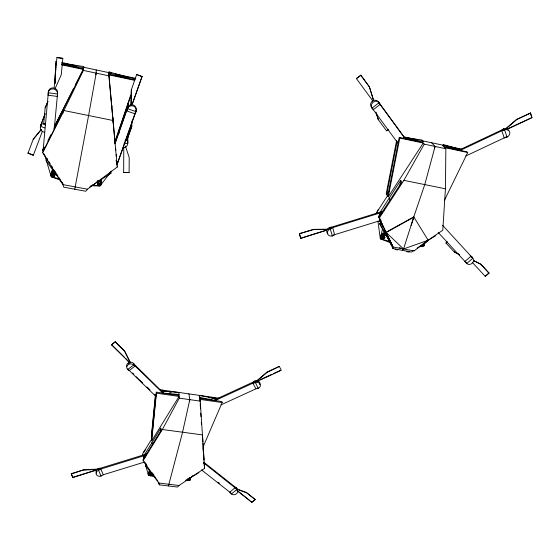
<?xml version="1.0" encoding="UTF-8"?>
<svg xmlns="http://www.w3.org/2000/svg" width="560" height="560" viewBox="0 0 560 560"><rect width="100%" height="100%" fill="white"/><g stroke="black" fill="none" stroke-linecap="round" stroke-linejoin="round"><path stroke-width="0.84" d="M118.888 133.721L118.937 129.927M125.405 146.048L129.206 157.556L129.122 172.48L123.669 172.424L123.774 146.713M127.68 137.326L127.645 142.52A4.389 4.193 7.6 0 0 127.505 141.435M127.855 107.023L127.876 103.565M127.701 143.101L127.736 137.004M127.904 108.409L127.932 104.076M426.734 241.192L442.785 230.209L445.438 188.79L445.858 148.743L442.267 145.026L421.687 140.637M96.488 469.987L72.87 477.582L71.246 473.991L84.049 469.728L97.888 469.105M131.026 105.196L131.341 89.628L131.047 105.378M125.16 140.21L126.679 140.714L131.838 126.266L131.922 120.974M72.87 477.582L71.26 473.669L84.049 469.728M117.229 166.32L117.271 167.034L87.472 189.189L85.771 191.254L63.7 187.152L62.853 184.604L42.63 152.656L63.931 110.53L83.391 70.42L83.524 67.214L111.258 73.136M61.509 64.211L83.454 68.887L83.727 66.514L64.085 63.63M54.88 83.573L55.79 62.993L55.216 76.741M54.971 82.754L55.146 78.463M55.041 83.552L55.153 80.955M55.377 76.916L55.727 67.088M55.916 63.938L56.021 61.341L55.944 61.894M160.72 431.522L160.839 428.904M61.551 181.699L62.916 183.855L62.853 184.604L87.472 189.189M421.309 245.343L421.267 245.861L421.974 245.938M424.095 245.826L424.522 244.034L424.095 245.826L421.61 245.973L420.728 245.378M45.381 123.781L43.736 123.571L45.15 107.779L47.95 101.472M55.216 88.368L61.257 74.788L62.811 58.373L56.924 57.547L54.173 87.479M54.194 129.43L57.603 93.128A4.683 4.417 28.4 0 1 57.337 94.255M155.4 395.199L151.319 436.618L151.683 440.853L179.074 396.41L156.408 393.183L156.303 392.168L178.934 395.402L179.312 398.153L162.372 429.506L143.157 460.593L158.725 483.014L159.341 484.834L177.534 487.053L179.025 485.492L204.589 468.377L200.235 401.128L199.248 395.367M151.41 437.675L155.589 395.346M151.592 439.789L156.303 392.168M151.683 440.853L156.408 393.183M51.436 172.333L51.296 173.6L54.859 175.182L54.985 173.915M51.765 172.627L50.554 175.007L53.753 176.596L54.11 176.589L53.928 175.553M64.148 63.077L63.959 64.736L83.685 67.627M62.811 58.373L56.924 57.547M57.624 92.953L57.281 96.425L48.055 95.207L48.412 91.728A4.683 4.417 28.4 0 1 54.019 88.018A4.683 4.417 28.4 0 1 57.358 94.08M62.916 183.855L46.186 160.916L46.375 159.495L47.467 158.914M42.63 152.656L62.727 112.413L62.86 111.034L53.984 128.59M43.253 148.232L42.924 150.57L43.687 149.058M43.127 150.255L43.239 149.45M384.314 210L384.538 208.495M43.736 123.571L45.402 123.592M399.91 185.465L400.68 180.369L401.87 181.902L378.84 217.238L392.077 245.525L379.631 223.664L381.192 222.873L382.186 224.399L380.618 225.19M45.15 107.779L47.922 101.647M40.74 125.195L40.558 126.322A4.571 4.263 22 0 0 44.478 132.223M33.341 155.26L28.035 153.069L33.341 155.26L42.308 131.418M51.905 172.578L52.472 169.225M41.349 129.332L33.285 139.195L41.314 129.521M96.187 69.923L96.201 73.143L88.592 115.535L74.767 189.21M83.496 67.774L83.727 66.514M95.879 74.837L96.201 73.143M148.974 472.598L149.464 470.057M108.808 73.171L109.046 71.925L127.834 77.231M115.15 143.213L108.857 74.305L109.046 71.925M396.592 140.574L386.176 193.942L388.241 196.847L423.227 143.038L399.791 138.047L399.231 137.41L387.723 196.112M397.138 141.218L386.687 194.663L389.067 190.995M388.241 196.847L399.791 138.047M382.641 228.186L380.317 238.833L390.201 242.62M188.909 393.883L189.798 399.644L182.574 432.222L168.455 485.947M178.934 395.402L178.892 392.483L162.757 391.111M189.371 401.275L189.798 399.644M199.416 396.368L199.661 395.458L215.054 398.608M199.661 395.458L199.766 398.377L221.949 401.548L222.159 402.556L203.154 446.789M431.592 142.744L435.085 146.454L424.76 184.597L413.777 216.888L386.015 232.274L393.036 247.009L414.029 250.915L428.295 240.471L413.777 216.888L403.557 248.969L386.162 232.498L413.938 217.105L411.124 225.365M445.858 148.743L424.249 144.151L422.632 142.387L423.01 141.267L421.827 139.979L405.02 137.599M115.045 141.358L130.599 95.578M115.087 142.044L131.222 94.556M434.574 147.959L435.085 146.454M402.395 250.334L403.095 248.276L403.557 248.969L428.127 240.24M442.89 145.67L443.275 144.557L459.032 149.107M443.275 144.557L444.528 145.852L444.143 146.965L467.04 151.844L467.712 152.502L444.472 200.249M131.362 89.796L136.647 74.55L142.065 76.482L132.258 104.167M114.975 143.199L127.47 107.786A4.501 4.361 12.4 0 0 127.316 110.04M114.996 143.822L127.526 108.325M132.552 103.355L142.065 76.482M116.116 160.783A4.417 4.172 6.9 0 1 116.991 164.885L135.968 110.726M136.031 111.272L116.984 164.682A4.417 4.172 6.9 0 0 116.109 160.58M126.679 140.714L131.838 126.266M53.375 169.876L52.283 170.45L50.596 174.622L51.212 174.888A1.281 0.406 26 0 0 51.751 175.518A1.281 0.406 26 0 0 52.913 176.036M28 153.272L33.32 138.999M44.961 114.072L40.705 125.384A4.557 4.256 22.2 0 1 41.244 124.404M40.621 125.951L45.206 113.75M383.138 238.266L381.157 237.16M395.332 249.025L395.136 249.494L397.488 249.928L397.691 249.466M407.085 251.209L406.882 251.671L409.227 252.105L409.43 251.643M150.402 475.328L149.359 475.258L148.239 474.089L149.8 471.002L151.9 474.789L149.002 473.76L148.855 471.877L149.94 471.345M50.554 175.007L51.317 173.404L51.765 173.81L51.002 175.406M50.953 175.427L51.212 174.888M53.074 174.391L52.073 176.365L52.689 176.134M53.536 175.924L53.284 176.456L52.703 176.197M53.627 176.575L54.39 174.972L54.873 174.993L54.11 176.589M54.152 176.197L54.915 174.601L53.207 172.585L52.283 170.45M47.873 140.728L50.925 134.666M54.229 126.735L73.402 88.774M75.334 84.952L83.069 69.65M54.138 127.414L83.433 69.447L61.593 64.799M381.731 238.273C384.566 238.798 380.562 239.022 381.199 237.265L380.695 237.027L382.753 233.289L384.307 232.505L385.609 235.27L384.055 236.054L384.489 236.971M412.958 250.838L411.768 252.077L392.973 248.591L392.588 246.316L379.337 217.994L403.879 180.362L424.249 144.151M150.822 475.846L151.879 474.509L150.822 475.846L148.281 474.663L148.197 473.501L149.149 472.185M148.281 474.663L148.981 473.473L149.387 473.9L148.687 475.09M149.212 474.432L149.198 474.635M150.451 474.278L149.478 475.307M144.263 455.161L160.881 428.029L161.119 430.311L143.08 459.515L143.157 460.593M151.55 439.334L142.674 453.754L142.8 455.553M383.607 238.847L384.755 237.391L383.607 238.847L381.269 237.685L380.429 236.607L381.773 235.186M380.954 237.44L381.85 236.005L382.368 236.39L381.612 238.189M382.137 238.182L382.186 238.273M382.536 238.336L383.432 236.901M379.736 212.8L400.68 180.369M376.194 213.213L387.499 195.804M257.81 381.451L258.552 380.443L257.887 381.731M90.874 185.752L100.037 185.934L111.398 171.115M384.055 236.054L383.803 235.291L381.591 235.592L382.935 233.94L382.753 233.289L384.881 237.594L381.983 236.208L381.122 234.857L382.935 233.94M151.83 473.928L151.319 473.193L148.932 472.899L149.961 471.681M189.973 478.835L192.85 475.608M424.291 244.055L427.196 240.828M189.966 480.193L190.302 478.597L189.966 480.193L187.173 480.144M505.064 129.283L516.607 119.357L530.544 113.05L532 117.6L506.695 129.535M505.911 128.905L516.824 119.525L530.544 113.05M447.321 242.004L446.033 243.117L447.146 241.78M52.682 171.892L51.359 173.019L53.207 172.585L54.859 175.182M256.193 381.283L267.043 372.064L279.328 366.408L281.288 370.293L258.629 380.723M256.907 381.017L267.127 372.344L279.328 366.408M488.866 272.93L485.233 276.381L489.055 273.168L480.809 264.159L473.291 260.358M252.546 501.585L255.178 499.401L246.547 492.541L236.901 488.922M237.237 490.791L251.958 502.453L255.178 499.401M372.442 101.794L372.379 100.317L356.412 78.589L360.787 75.145L369.509 87.059L373.709 100.723M360.927 75.299L356.412 78.589M388.304 129.325L386.47 130.739L388.458 129.507M125.566 358.414L128.639 361.676L111.503 344.666L115.269 341.761L124.558 350.882L130.494 362.845M111.51 344.939L115.269 341.761M96.922 181.419L98.273 180.418M98.798 181.034L97.587 181.937L97.594 183.218L101.409 183.029L101.388 181.748M97.594 182.63L99.533 181.188M97.594 183.218L101.472 179.746L101.395 182.448L100.023 181.412L98.56 181.909L97.776 180.992M423.269 243.565L425.348 242.144M417.179 248.073L428.295 240.471M89.684 187.019L110.943 173.271L110.88 171.829M426.188 241.458L435.701 235.697M103.278 474.761L101.059 476.084A3.773 3.052 -4.4 0 1 96.257 474.334A3.773 3.052 -4.4 0 1 98.581 470.386L100.814 469.063L103.278 474.761L144.942 461.923M185.577 480.452L187.803 479.136M189.294 478.261L198.947 472.57M46.186 160.916L47.838 160.034M51.296 173.6L54.845 171.724M54.257 173.565L55.888 172.704M101.15 183.659L101.528 184.583L101.031 184.807L97.727 184.779L97.881 182.091M101.402 182.833L100.905 183.057L101.031 184.807M381.591 235.592L382.802 234.976M381.983 236.208L385.357 234.507M148.197 473.501L148.799 473.326M157.542 480.578L145.607 465.864L147.014 465.178M148.932 472.899L150.017 472.367M149.002 473.76L150.633 472.962M459.515 149.898L503.573 129.122A4.291 3.647 -45 0 0 502.628 129.703M460.075 150.458L504.203 129.647M507.276 128.982L532 117.6M465.766 156.002L506.002 137.053M214.424 399.924L254.772 381.353A3.766 3.185 -15.3 0 0 253.946 381.857M260.113 379.722L271.831 374.332M273.392 373.611L280.42 370.377M215.32 400.449L254.996 382.193M220.976 404.88L255.92 388.822L258.195 388.409A3.773 3.185 -15.3 0 0 260.085 384.013A3.773 3.185 -15.3 0 0 255.15 382.753L252.861 383.173L255.92 388.822M98.749 180.628L98.301 180.705M326.459 230.209L300.748 238.413L299.411 233.695L313.404 229.369L328.153 229.173M299.411 233.695L313.516 229.593L328.272 229.397M330.288 228.333L382.137 212.31A4.123 3.64 -33.7 0 0 379.176 215.152A4.123 3.64 -33.7 0 0 379.995 218.75M300.643 238.182L325.626 230.461M332.934 235.214L381.276 220.276M72.884 477.26L95.676 470.239M98.581 469.749L145.957 455.147L145.866 453.908M380.429 236.607L381.017 236.663M187.159 479.157L190.344 478.884L190.141 477.442L190.267 479.29M422.919 245.763L423.472 245.735M99.043 184.898L98.42 184.933L98.378 184.345M100.289 184.835L100.912 184.807M100.87 184.226L101.528 184.191M84.042 470.05L97.888 469.42M50.638 174.223L51.45 174.3M99.505 185.087L99.505 183.127M419.433 246.61L421.96 246.638L419.419 246.33M125.314 140.434L127.715 140.476L127.736 143.493A4.403 4.2 7.5 0 1 123.326 147.623M124.075 143.437L127.736 143.493L127.631 142.331M54.978 172.536L54.488 172.102M179.172 394.492L162.981 393.127L162.645 390.11M144.935 462.896L148.491 475.139L154.091 475.671M92.554 185.038L100.037 185.934M179.025 485.492L158.725 483.014L158.627 481.915M162.372 429.506L202.601 434.917M423.01 141.267L406.14 138.88L404.453 136.962L417.585 139.762M222.159 402.556L199.934 399.385L200.039 401.107M179.312 398.153L200.235 401.128M160.153 389.753L218.904 398.181M161.098 390.873L166.943 391.713M169.456 392.07L171.129 392.315M208.474 397.663L210.119 397.894M211.764 398.132L217.483 398.951M381.129 237.573L381.584 237.916M51.849 175.63L51.807 175.994M399.203 247.751L400.82 248.052M63.931 110.53L112.973 120.484L117.271 167.034M403.879 180.362L445.438 188.79M200.004 397.467L215.446 400.617L214.858 397.607M61.705 62.559L76.783 65.779M115.381 74.018L135.632 78.344L135.716 78.911M61.642 63.105L69.146 64.708M122.871 76.174L134.925 78.743M445.662 145.747L461.72 149.17M108.857 74.305L135.079 79.891M403.487 137.27L409.948 138.649M453.082 147.84L461.538 149.639M108.885 74.872L134.26 80.276M399.231 137.41L422.632 142.387M83.391 70.42L108.934 75.852L112.973 120.484M444.773 147.623L467.712 152.502M44.807 155.204L51.191 176.778L60.025 179.046M109.102 73.052L127.96 78.372L127.771 76.664M148.491 475.139L155.001 476.973M444.528 145.852L460.334 150.416L458.381 148.456M125.146 140.014L126.658 140.525M187.46 479.08L187.621 480.389M142.093 76.65L136.647 74.55M51.191 176.778L60.746 180.25M101.024 181.909L101.528 184.583M236.964 489.23L246.61 492.856L255.248 499.716M97.594 183.029L98.091 183.197L98.224 184.947M45.437 124.929L41.559 123.445L40.558 126.322L44.835 127.96M382.319 238.42L382.795 238.644L383.096 238.168L383.859 238.826M381.122 234.857L381.906 235.235M458.808 254.226L454.244 251.93L459.746 254.842M473.48 260.589L480.998 264.39L489.055 273.168M383.95 233.149L384.727 234.598M201.467 469.861L231.315 493.374L231.441 494.011A3.619 2.891 -12.6 0 0 236.509 493.745A3.619 2.891 -12.6 0 0 236.677 489.615L236.299 487.718M218.092 482.272L219.366 483.28M204.057 463.218L236.551 488.985M237.846 491.008L249.214 500.017M250.551 501.074L251.958 502.453M203.91 462.294L236.362 488.033A3.612 2.884 -12.6 0 0 235.641 487.606M503.363 128.94L504.623 130.004A4.305 3.661 -44.9 0 1 509.635 131.775A4.305 3.661 -44.9 0 1 507.017 137.137L504.224 137.893L501.816 130.774L504.623 130.004L507.017 137.137L506.597 136.773M132.608 372.981L133.854 374.192M146.965 386.953L150.087 389.984M154.462 394.24L155.708 395.451M139.832 380.247L142.226 382.578M142.247 382.858L136.241 376.754M155.848 396.375L127.659 368.963L127.687 369.523L129.248 370.51L135.163 366.009L133.616 365.015A3.913 3.353 -5 0 0 128.1 364.777A3.913 3.353 -5 0 0 127.687 369.523L133.616 365.015L133.504 363.335M163.415 392.903L133.518 363.615A3.899 3.346 -4.9 0 1 134.078 364.336M133.574 364.455L162.932 393.19M111.503 344.666L124.341 357.217M115.276 342.034L124.572 351.155L130.137 362.376M189.245 477.757L190.344 478.884M438.249 232.519L466.368 262.976M445.858 242.893L454.419 252.154M472.535 262.619L485.233 276.381M442.582 225.302L472.472 257.796M360.787 75.145L369.509 87.059M378.126 101.689L380.191 104.363L373.331 109.704L371.273 107.023M372.379 100.317L372.295 101.626M99.239 180.488L101.409 183.029M375.886 112.049L378.343 119.707L376.292 113.05M110.152 172.34L110.943 173.271M471.737 256.872L472.843 258.258A4.018 3.367 -34.5 0 1 472.08 263.326A4.018 3.367 -34.5 0 1 466.732 263.445L464.933 261.422L471.044 256.235L472.843 258.258L466.732 263.445L465.647 262.045M398.3 143.647L371.42 107.198A4.354 3.955 -45.7 0 0 372.148 107.933M378.189 119.532L386.617 130.921M378.728 102.361L405.587 139.097M405.566 139.174L378.28 101.857A4.354 3.955 -45.7 0 1 378.763 102.774M424.221 243.621L424.669 244.237L422.982 244.335L422.527 246.022M424.095 245.182L424.389 245.595M386.512 234.381L386.092 233.702M145.537 463.05L146.517 464.464M152.355 472.878L153.804 474.964M413.707 250.453L414.029 250.915M151.844 442.687L152.817 444.129M381.556 211.442L382.284 212.527A4.13 3.64 -33.6 0 0 379.211 217.336L379.064 217.119M378.84 217.238L379.337 217.994M393.036 247.009L389.347 241.297L386.449 235.109M383.404 234.675L383.803 235.291M384.02 236.243L384.881 237.594M43.659 153.426L44.583 154.896M46.445 157.836L47.376 159.306M48.762 161.49L50.141 163.681M51.527 165.865L52.444 167.321M54.271 170.205L55.181 171.64M56.546 173.796L57.911 175.952M58.821 177.387L59.731 178.829M379.631 223.664L391.062 243.95L384.846 230.685M329.812 227.437L332.36 235.921L334.558 234.717L332.731 227.577L330.526 228.788A4.102 3.661 -28.5 0 0 327.544 233.555A4.102 3.661 -28.5 0 0 332.36 235.921L332.122 235.466M386.029 233.296L385.567 232.449L385.826 233.177M392.973 248.591L389.347 241.297L380.317 238.833L377.93 221.193M386.162 233.562L386.498 234.325M386.162 232.498L392.735 246.547M379.855 220.024L383.019 226.779M379.505 220.29L380.611 222.649M389.137 198.1L390.187 200.396M53.998 171.276L53.718 170.548M379.75 220.542L381.115 223.573M530.32 112.882L531.531 116.676M369.369 86.898L373.562 100.562M299.516 233.919L300.748 238.413M384.307 232.505L384.489 233.163M258.048 387.842L258.195 388.409L254.702 381.073M128.618 361.403L128.954 363.454M204.589 468.377L204.106 462.133M159.11 483.238L159.341 484.834M188.741 480.165L188.748 479.017M190.19 478.709L190.344 479.864M127.449 107.604L127.561 108.682L126.616 110.901L135.121 113.841L136.08 111.636L135.94 110.551A4.494 4.354 12.5 0 0 132.006 104.72A4.494 4.354 12.5 0 0 127.295 109.858M111.209 99.211L111.37 100.947M111.769 105.287L111.93 107.023M112.329 111.363L112.49 113.099M112.889 117.439L113.05 119.175M115.633 148.414L115.794 150.15M116.193 154.49L116.347 156.226M116.991 163.163L117.152 164.899L117.082 163.702M129.122 172.48L123.669 172.424M377.286 212.1L377.258 211.757A2.919 2.576 -33.9 0 1 378.791 209.349M151.781 473.347L151.9 474.789M151.13 475.111L151.179 475.699M145.446 463.708L145.607 465.864M203.266 451.892L203.014 447.741M203.567 456.869L203.77 460.187M129.759 362.257L129.794 362.81M202.545 435.876L202.895 441.714M202.993 443.38L203.49 451.724M203.539 452.592L203.952 459.543M202.419 437.752L202.664 441.917M200.193 403.69L200.501 408.856M200.76 413.154L200.963 416.598M201.32 422.625L201.425 424.34M113.12 121.226L113.197 122.633M108.78 72.611L108.934 75.852M101.052 475.447L101.059 476.084L98.581 470.386L98.574 468.482M97.72 184.38L97.727 184.779M62.86 111.895L62.867 113.624M423.423 245.553A1.148 0.455 3.9 0 1 421.617 245.56M423.157 245.511A1.148 0.455 3.9 0 1 423.269 246.134A1.148 0.455 3.9 0 1 421.736 246.141A1.148 0.455 3.9 0 1 421.358 245.518M144.522 457.989A2.681 2.191 -7.2 0 1 145.152 456.953M145.985 455.462A3.759 3.066 -7.2 0 0 143.577 459.438L143.556 459.123A3.752 3.066 -7.2 0 1 145.957 455.147M144.242 454.839A3.745 3.059 -7.2 0 1 146.825 453.719M145.005 454.601A3.752 3.059 -7.2 0 1 145.887 454.216L98.574 468.797A3.766 3.045 -4.4 0 1 99.54 468.608M143.99 452.067A2.66 2.177 -7.1 0 1 145.817 449.799M96.698 473.123A3.766 3.045 -4.4 0 1 96.663 469.735A3.766 3.045 -4.4 0 1 100.52 468.314M98.294 468.93A2.688 2.17 -4.4 0 1 98.924 468.664M204.001 463.596A3.696 3.003 -10.7 0 1 204.309 465.871M204.099 462.756A3.689 2.996 -10.7 0 1 204.204 463.533M203.952 463.288A3.696 3.003 -10.7 0 1 204.26 465.563M234.724 487.046A3.612 2.884 -12.6 0 1 237.104 490.49M235.424 487.718A2.576 2.058 -12.6 0 1 235.809 488.131M126.714 366.296A3.899 3.346 -4.9 0 1 129.822 362.306A3.899 3.346 -4.9 0 1 134.372 364.882M128.695 363.258A2.786 2.387 -4.9 0 1 129.304 362.901M150.528 475.202A1.05 0.553 30.4 0 1 149.485 475.125M149.254 474.978A1.05 0.553 30.4 0 1 148.89 474.621M150.353 475.153A1.05 0.553 30.4 0 1 149.38 475.573A1.05 0.553 30.4 0 1 148.61 474.39M189.679 479.598A1.043 0.637 -3.1 0 1 189.175 480.396A1.043 0.637 -3.1 0 1 187.838 480.242M253.204 382.235A3.759 3.178 -15.3 0 1 257.992 380.94A3.759 3.178 -15.3 0 1 259.7 384.79M254.394 381.682A2.688 2.268 -15.3 0 1 254.982 381.325M255.654 381.101A2.688 2.268 -15.3 0 1 256.347 381.038M257.635 381.367A2.688 2.268 -15.3 0 1 258.139 381.738M43.183 151.368A4.557 4.228 18.1 0 1 45.717 146.86M43.323 150.36A4.543 4.221 18.2 0 1 43.267 149.247M45.745 146.657A4.55 4.228 18.1 0 0 43.155 150.052L48.384 91.903A4.683 4.417 28.4 0 0 48.44 93.072M117.166 163.002A4.41 4.165 7 0 1 116.942 164.066M40.558 127.407A4.557 4.256 22.2 0 1 41.272 124.222M53.151 176.176A1.281 0.406 26 0 1 52.745 176.582A1.281 0.406 26 0 1 51.198 175.819A1.281 0.406 26 0 1 51.331 175.273M98.546 184.555A1.246 0.427 -3.1 0 0 100.506 184.548A1.246 0.427 -3.1 0 1 100.548 185.129A1.246 0.427 -3.1 0 1 98.791 185.213A1.246 0.427 -3.1 0 1 98.784 184.611M127.484 141.239A4.389 4.186 7.7 0 1 127.47 143.409M501.62 130.319A4.291 3.647 -45 0 1 505.428 128.52A4.291 3.647 -45 0 1 508.361 130.718M372.904 108.262A4.354 3.955 -45.7 0 1 371.924 101.535A4.354 3.955 -45.7 0 1 378.616 102.606M465.822 262.276A4.004 3.36 -34.5 0 1 465.339 261.548M471.226 256.55A4.004 3.36 -34.5 0 1 471.919 257.103M470.183 255.976A4.004 3.36 -34.5 0 1 472.472 258.461M466.34 262.591A4.004 3.36 -34.5 0 1 465.157 261.317M380.723 214.921A2.947 2.597 -33.6 0 1 381.822 213.871M379.722 212.527A4.116 3.633 -33.7 0 1 382.592 211.253M380.723 212.093A4.116 3.633 -33.7 0 1 381.703 211.659L329.931 227.661A4.088 3.654 -28.6 0 1 332.003 227.535M327.824 233.821A4.088 3.654 -28.6 0 1 327.334 229.327A4.088 3.654 -28.6 0 1 331.884 227.311M329.14 228.319A2.919 2.611 -28.6 0 1 329.84 228.011M235.018 487.767L229.782 492.163L231.441 494.011L236.677 489.615L235.018 487.767M379.029 102.697L372.155 108.052A4.368 3.962 -45.6 0 1 373.233 102.165A4.368 3.962 -45.6 0 1 379.029 102.697M57.491 94.003L48.251 92.771A4.697 4.424 28.2 0 1 53.277 88.928A4.697 4.424 28.2 0 1 57.491 94.003M136.08 111.636L127.561 108.682A4.508 4.368 12.1 0 1 133.287 106.029A4.508 4.368 12.1 0 1 136.08 111.636"/></g></svg>
